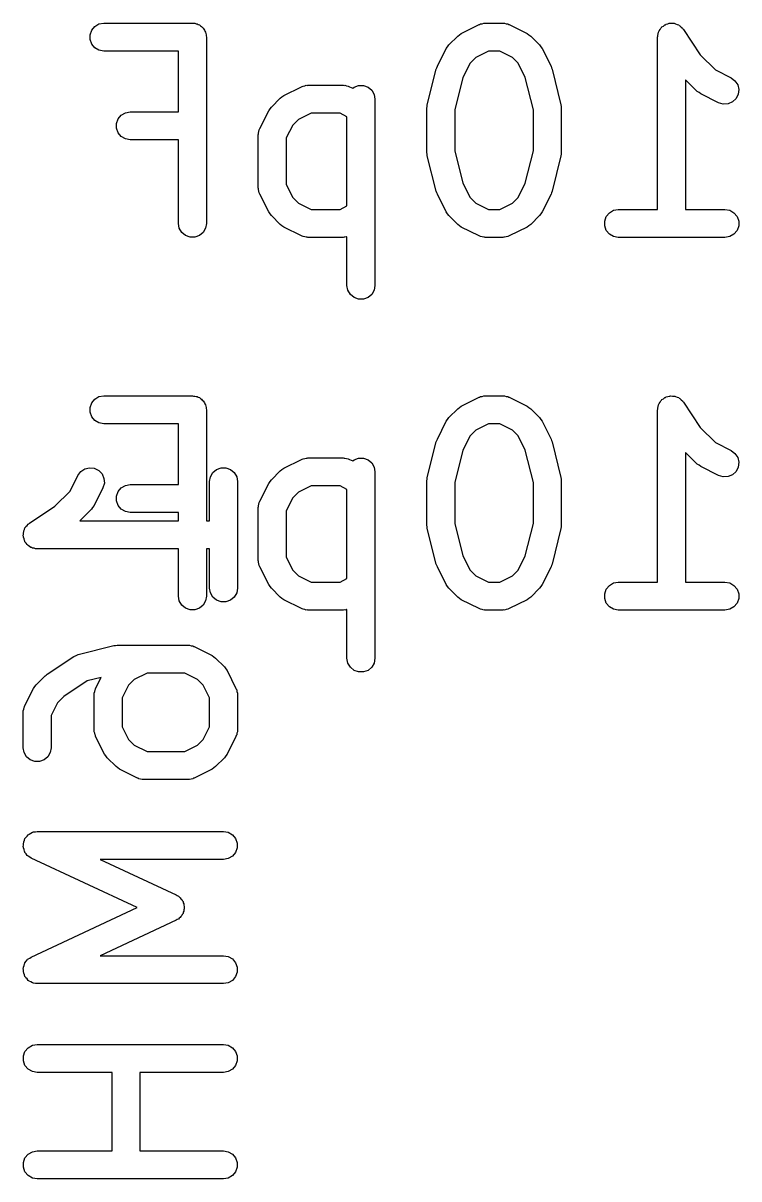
# Model space of a CAD drawing. Extents: x 26 to 276, y -105 to -8.
# Drawn here: x 116.88 to 120.72, y -53.98 to -47.78 of the extents above; entities that cross this region are included whole.
import ezdxf

# ---------------------------------------------------------------- set-up
doc = ezdxf.new("R2010")
doc.units = 0
doc.header["$MEASUREMENT"] = 0
doc.layers.add('BLACK', color=7, linetype='CONTINUOUS')

msp = doc.modelspace()

# ---------------------------------------------------------------- linework, layer by layer
at = {"layer": 'Black'}
for p, q in [((117.236, -47.8394), (117.245, -47.8149)), ((117.245, -47.8149), (117.261, -47.7949)), ((117.261, -47.7949), (117.284, -47.7819)), ((117.284, -47.7819), (117.31, -47.7774)), ((117.31, -47.7774), (117.786, -47.7774)), ((117.786, -47.7774), (117.792, -47.7785)), ((117.792, -47.7785), (117.799, -47.7785)), ((117.799, -47.7785), (117.805, -47.7808)), ((117.805, -47.7808), (117.811, -47.7819)), ((117.811, -47.7819), (117.817, -47.7852)), ((117.817, -47.7852), (117.823, -47.7874)), ((117.823, -47.7874), (117.828, -47.7916)), ((117.828, -47.7916), (117.834, -47.7949)), ((117.834, -47.7949), (117.838, -47.8)), ((117.838, -47.8), (117.843, -47.8042)), ((117.843, -47.8042), (117.846, -47.8099)), ((117.846, -47.8099), (117.851, -47.8149)), ((117.851, -47.8149), (117.853, -47.821)), ((119.228, -47.8329), (119.324, -47.7853)), ((119.324, -47.7853), (119.328, -47.7841)), ((119.328, -47.7841), (119.331, -47.7819)), ((119.331, -47.7819), (119.34, -47.7804)), ((119.34, -47.7804), (119.349, -47.7779)), ((119.349, -47.7779), (119.353, -47.7781)), ((119.353, -47.7781), (119.357, -47.7774)), ((119.357, -47.7774), (119.452, -47.7774)), ((119.452, -47.7774), (119.457, -47.7781)), ((119.457, -47.7781), (119.461, -47.7779)), ((119.461, -47.7779), (119.469, -47.7804)), ((119.469, -47.7804), (119.478, -47.7819)), ((119.478, -47.7819), (119.482, -47.7841)), ((119.482, -47.7841), (119.486, -47.7853)), ((119.486, -47.7853), (119.581, -47.8329)), ((120.289, -47.8231), (120.29, -47.8191)), ((120.29, -47.8191), (120.295, -47.8119)), ((120.295, -47.8119), (120.3, -47.8042)), ((120.3, -47.8042), (120.303, -47.8015)), ((120.303, -47.8015), (120.305, -47.7981)), ((120.305, -47.7981), (120.313, -47.7932)), ((120.313, -47.7932), (120.32, -47.7874)), ((120.32, -47.7874), (120.324, -47.786)), ((120.324, -47.786), (120.327, -47.7837)), ((120.327, -47.7837), (120.336, -47.7816)), ((120.336, -47.7816), (120.344, -47.7785)), ((120.344, -47.7785), (120.348, -47.7785)), ((120.348, -47.7785), (120.352, -47.7775)), ((120.352, -47.7775), (120.361, -47.7785)), ((120.361, -47.7785), (120.37, -47.7785)), ((120.37, -47.7785), (120.374, -47.7799)), ((120.374, -47.7799), (120.378, -47.7804)), ((120.378, -47.7804), (120.386, -47.7844)), ((120.386, -47.7844), (120.395, -47.7874)), ((120.395, -47.7874), (120.398, -47.7901)), ((120.398, -47.7901), (120.402, -47.7919)), ((120.402, -47.7919), (120.408, -47.7984)), ((120.408, -47.7984), (120.415, -47.8042)), ((120.415, -47.8042), (120.417, -47.8078)), ((120.417, -47.8078), (120.42, -47.8108)), ((120.42, -47.8108), (120.511, -47.9475)), ((117.236, -47.8654), (117.236, -47.8394)), ((117.245, -47.8899), (117.236, -47.8654)), ((117.853, -47.821), (117.856, -47.8267)), ((117.856, -47.8267), (117.857, -47.8332)), ((117.857, -47.8332), (117.86, -47.8394)), ((117.86, -47.8394), (117.86, -47.8459)), ((117.86, -47.8459), (117.861, -47.8524)), ((117.861, -47.8524), (117.861, -48.8524)), ((119.161, -47.8946), (119.209, -47.847)), ((119.209, -47.847), (119.219, -47.8401)), ((119.219, -47.8401), (119.228, -47.8329)), ((119.581, -47.8329), (119.591, -47.8401)), ((119.591, -47.8401), (119.601, -47.847)), ((119.601, -47.847), (119.648, -47.8946)), ((120.282, -47.8524), (120.283, -47.8483)), ((120.282, -48.7774), (120.282, -47.8524)), ((120.283, -47.8441), (120.285, -47.8355)), ((120.283, -47.8483), (120.283, -47.8441)), ((120.285, -47.8355), (120.287, -47.8267)), ((120.287, -47.8267), (120.289, -47.8231)), ((117.261, -47.9098), (117.245, -47.8899)), ((117.284, -47.9229), (117.261, -47.9098)), ((117.31, -47.9274), (117.284, -47.9229)), ((117.711, -47.9274), (117.31, -47.9274)), ((117.711, -48.2536), (117.711, -47.9274)), ((119.1, -48.0093), (119.147, -47.9141)), ((119.147, -47.9141), (119.154, -47.9044)), ((119.154, -47.9044), (119.161, -47.8946)), ((119.375, -47.9274), (119.306, -47.9616)), ((119.435, -47.9274), (119.375, -47.9274)), ((119.503, -47.9616), (119.435, -47.9274)), ((119.648, -47.8946), (119.655, -47.9044)), ((119.655, -47.9044), (119.662, -47.9141)), ((119.662, -47.9141), (119.71, -48.0093)), ((119.276, -47.992), (119.237, -48.069)), ((119.306, -47.9616), (119.276, -47.992)), ((119.534, -47.992), (119.503, -47.9616)), ((119.572, -48.069), (119.534, -47.992)), ((120.511, -47.9475), (120.592, -48.0288)), ((119.046, -48.2151), (119.094, -48.0247)), ((119.094, -48.0247), (119.097, -48.0172)), ((119.097, -48.0172), (119.1, -48.0093)), ((119.71, -48.0093), (119.712, -48.0172)), ((119.712, -48.0172), (119.716, -48.0247)), ((119.716, -48.0247), (119.763, -48.2151)), ((120.592, -48.0288), (120.676, -48.071)), ((118.276, -48.1663), (118.371, -48.1186)), ((118.371, -48.1186), (118.375, -48.1174)), ((118.375, -48.1174), (118.379, -48.1152)), ((118.379, -48.1152), (118.388, -48.1137)), ((118.388, -48.1137), (118.396, -48.1112)), ((118.396, -48.1112), (118.401, -48.1115)), ((118.401, -48.1115), (118.405, -48.1107)), ((118.405, -48.1107), (118.595, -48.1107)), ((118.595, -48.1107), (118.599, -48.1115)), ((118.599, -48.1115), (118.604, -48.1112)), ((118.604, -48.1112), (118.612, -48.1137)), ((118.612, -48.1137), (118.621, -48.1152)), ((118.621, -48.1152), (118.625, -48.1174)), ((118.625, -48.1174), (118.629, -48.1186)), ((118.629, -48.1186), (118.646, -48.127)), ((118.646, -48.127), (118.653, -48.1208)), ((118.653, -48.1208), (118.677, -48.1119)), ((118.677, -48.1119), (118.703, -48.1119)), ((118.703, -48.1119), (118.728, -48.1208)), ((118.728, -48.1208), (118.748, -48.1375)), ((119.237, -48.069), (119.194, -48.2426)), ((119.615, -48.2426), (119.572, -48.069)), ((120.495, -48.1435), (120.432, -48.0811)), ((120.432, -48.0811), (120.432, -48.7774)), ((120.676, -48.071), (120.697, -48.0865)), ((120.697, -48.0865), (120.712, -48.1083)), ((120.712, -48.1083), (120.718, -48.1336)), ((118.209, -48.2279), (118.256, -48.1803)), ((118.256, -48.1803), (118.266, -48.1734)), ((118.266, -48.1734), (118.276, -48.1663)), ((118.748, -48.1375), (118.761, -48.1601)), ((118.761, -48.1601), (118.765, -48.1857)), ((118.765, -48.1857), (118.765, -49.1857)), ((120.504, -48.1504), (120.495, -48.1435)), ((120.514, -48.1576), (120.504, -48.1504)), ((120.609, -48.2052), (120.514, -48.1576)), ((120.703, -48.1828), (120.684, -48.2007)), ((120.715, -48.1595), (120.703, -48.1828)), ((120.718, -48.1336), (120.715, -48.1595)), ((117.427, -48.2581), (117.452, -48.2536)), ((117.452, -48.2536), (117.711, -48.2536)), ((118.147, -48.3426), (118.195, -48.2474)), ((118.195, -48.2474), (118.202, -48.2378)), ((118.202, -48.2378), (118.209, -48.2279)), ((119.044, -48.2333), (119.046, -48.2243)), ((119.044, -48.4714), (119.044, -48.2333)), ((119.046, -48.2243), (119.046, -48.2151)), ((119.194, -48.2426), (119.194, -48.4622)), ((119.615, -48.4622), (119.615, -48.2426)), ((119.763, -48.2151), (119.764, -48.2243)), ((119.764, -48.2243), (119.765, -48.2333)), ((119.765, -48.2333), (119.765, -48.4714)), ((120.634, -48.2126), (120.609, -48.2052)), ((120.66, -48.211), (120.634, -48.2126)), ((120.684, -48.2007), (120.66, -48.211)), ((117.379, -48.3155), (117.387, -48.2911)), ((117.379, -48.3416), (117.379, -48.3155)), ((117.387, -48.2911), (117.404, -48.2711)), ((117.404, -48.2711), (117.427, -48.2581)), ((118.354, -48.295), (118.324, -48.3254)), ((118.422, -48.2607), (118.354, -48.295)), ((118.578, -48.2607), (118.422, -48.2607)), ((118.615, -48.2797), (118.578, -48.2607)), ((118.615, -48.7584), (118.615, -48.2797)), ((117.387, -48.3661), (117.379, -48.3416)), ((117.404, -48.386), (117.387, -48.3661)), ((118.139, -48.3762), (118.14, -48.3719)), ((118.139, -48.6619), (118.139, -48.3762)), ((118.14, -48.3676), (118.142, -48.3592)), ((118.14, -48.3719), (118.14, -48.3676)), ((118.142, -48.3592), (118.144, -48.3505)), ((118.144, -48.3505), (118.146, -48.3468)), ((118.146, -48.3468), (118.147, -48.3426)), ((118.324, -48.3254), (118.289, -48.3939)), ((117.427, -48.399), (117.404, -48.386)), ((117.452, -48.4036), (117.427, -48.399)), ((117.711, -48.4036), (117.452, -48.4036)), ((117.711, -48.8524), (117.711, -48.4036)), ((118.289, -48.3939), (118.289, -48.6442)), ((119.046, -48.4805), (119.044, -48.4714)), ((119.046, -48.4896), (119.046, -48.4805)), ((119.094, -48.6801), (119.046, -48.4896)), ((119.194, -48.4622), (119.237, -48.6357)), ((119.572, -48.6357), (119.615, -48.4622)), ((119.763, -48.4896), (119.716, -48.6801)), ((119.764, -48.4805), (119.763, -48.4896)), ((119.765, -48.4714), (119.764, -48.4805)), ((118.14, -48.6662), (118.139, -48.6619)), ((118.14, -48.6705), (118.14, -48.6662)), ((118.142, -48.6789), (118.14, -48.6705)), ((118.144, -48.6876), (118.142, -48.6789)), ((118.146, -48.6913), (118.144, -48.6876)), ((118.289, -48.6442), (118.324, -48.7127)), ((119.097, -48.6876), (119.094, -48.6801)), ((119.1, -48.6954), (119.097, -48.6876)), ((119.237, -48.6357), (119.276, -48.7127)), ((119.534, -48.7127), (119.572, -48.6357)), ((119.712, -48.6876), (119.71, -48.6954)), ((119.716, -48.6801), (119.712, -48.6876)), ((118.147, -48.6954), (118.146, -48.6913)), ((118.195, -48.7907), (118.147, -48.6954)), ((118.324, -48.7127), (118.354, -48.7431)), ((118.354, -48.7431), (118.422, -48.7774)), ((119.147, -48.7907), (119.1, -48.6954)), ((119.276, -48.7127), (119.306, -48.7431)), ((119.306, -48.7431), (119.375, -48.7774)), ((119.435, -48.7774), (119.503, -48.7431)), ((119.503, -48.7431), (119.534, -48.7127)), ((119.71, -48.6954), (119.662, -48.7907)), ((118.202, -48.8003), (118.195, -48.7907)), ((118.209, -48.8102), (118.202, -48.8003)), ((118.256, -48.8578), (118.209, -48.8102)), ((118.422, -48.7774), (118.578, -48.7774)), ((118.578, -48.7774), (118.615, -48.7584)), ((119.154, -48.8003), (119.147, -48.7907)), ((119.161, -48.8102), (119.154, -48.8003)), ((119.209, -48.8578), (119.161, -48.8102)), ((119.375, -48.7774), (119.435, -48.7774)), ((119.648, -48.8102), (119.601, -48.8578)), ((119.655, -48.8003), (119.648, -48.8102)), ((119.662, -48.7907), (119.655, -48.8003)), ((120.006, -48.8149), (120.023, -48.7949)), ((120.023, -48.7949), (120.046, -48.7819)), ((120.046, -48.7819), (120.071, -48.7774)), ((120.071, -48.7774), (120.282, -48.7774)), ((120.432, -48.7774), (120.643, -48.7774)), ((120.643, -48.7774), (120.669, -48.7819)), ((120.669, -48.7819), (120.691, -48.7949)), ((120.691, -48.7949), (120.708, -48.8149)), ((117.715, -48.878), (117.711, -48.8524)), ((117.861, -48.8524), (117.856, -48.878)), ((118.266, -48.8647), (118.256, -48.8578)), ((118.276, -48.8718), (118.266, -48.8647)), ((118.371, -48.9195), (118.276, -48.8718)), ((119.219, -48.8647), (119.209, -48.8578)), ((119.228, -48.8718), (119.219, -48.8647)), ((119.324, -48.9195), (119.228, -48.8718)), ((119.581, -48.8718), (119.486, -48.9195)), ((119.591, -48.8647), (119.581, -48.8718)), ((119.601, -48.8578), (119.591, -48.8647)), ((119.998, -48.8394), (120.006, -48.8149)), ((119.998, -48.8654), (119.998, -48.8394)), ((120.006, -48.8899), (119.998, -48.8654)), ((120.708, -48.8149), (120.717, -48.8394)), ((120.717, -48.8654), (120.708, -48.8899)), ((120.717, -48.8394), (120.717, -48.8654)), ((117.728, -48.9006), (117.715, -48.878)), ((117.748, -48.9173), (117.728, -48.9006)), ((117.773, -48.9262), (117.748, -48.9173)), ((117.799, -48.9262), (117.773, -48.9262)), ((117.823, -48.9173), (117.799, -48.9262)), ((117.843, -48.9006), (117.823, -48.9173)), ((117.856, -48.878), (117.843, -48.9006)), ((118.375, -48.9207), (118.371, -48.9195)), ((118.379, -48.9229), (118.375, -48.9207)), ((118.388, -48.9244), (118.379, -48.9229)), ((118.396, -48.9269), (118.388, -48.9244)), ((118.401, -48.9266), (118.396, -48.9269)), ((118.405, -48.9274), (118.401, -48.9266)), ((118.595, -48.9274), (118.405, -48.9274)), ((118.599, -48.9266), (118.595, -48.9274)), ((118.604, -48.9269), (118.599, -48.9266)), ((118.612, -48.9244), (118.604, -48.9269)), ((118.615, -48.9238), (118.612, -48.9244)), ((118.615, -49.1857), (118.615, -48.9238)), ((119.328, -48.9207), (119.324, -48.9195)), ((119.331, -48.9229), (119.328, -48.9207)), ((119.34, -48.9244), (119.331, -48.9229)), ((119.349, -48.9269), (119.34, -48.9244)), ((119.353, -48.9266), (119.349, -48.9269)), ((119.357, -48.9274), (119.353, -48.9266)), ((119.452, -48.9274), (119.357, -48.9274)), ((119.457, -48.9266), (119.452, -48.9274)), ((119.461, -48.9269), (119.457, -48.9266)), ((119.469, -48.9244), (119.461, -48.9269)), ((119.478, -48.9229), (119.469, -48.9244)), ((119.482, -48.9207), (119.478, -48.9229)), ((119.486, -48.9195), (119.482, -48.9207)), ((120.023, -48.9098), (120.006, -48.8899)), ((120.046, -48.9229), (120.023, -48.9098)), ((120.071, -48.9274), (120.046, -48.9229)), ((120.643, -48.9274), (120.071, -48.9274)), ((120.669, -48.9229), (120.643, -48.9274)), ((120.691, -48.9098), (120.669, -48.9229)), ((120.708, -48.8899), (120.691, -48.9098)), ((118.62, -49.2114), (118.615, -49.1857)), ((118.633, -49.2339), (118.62, -49.2114)), ((118.653, -49.2507), (118.633, -49.2339)), ((118.748, -49.2339), (118.728, -49.2507)), ((118.761, -49.2114), (118.748, -49.2339)), ((118.765, -49.1857), (118.761, -49.2114)), ((118.677, -49.2596), (118.653, -49.2507)), ((118.703, -49.2596), (118.677, -49.2596)), ((118.728, -49.2507), (118.703, -49.2596)), ((117.245, -49.8149), (117.261, -49.7949)), ((117.261, -49.7949), (117.284, -49.7819)), ((117.284, -49.7819), (117.31, -49.7774)), ((117.31, -49.7774), (117.786, -49.7774)), ((117.786, -49.7774), (117.792, -49.7785)), ((117.792, -49.7785), (117.799, -49.7785)), ((117.799, -49.7785), (117.805, -49.7808)), ((117.805, -49.7808), (117.811, -49.7819)), ((117.811, -49.7819), (117.817, -49.7852)), ((117.817, -49.7852), (117.823, -49.7874)), ((117.823, -49.7874), (117.828, -49.7916)), ((117.828, -49.7916), (117.834, -49.7949)), ((117.834, -49.7949), (117.838, -49.8)), ((117.838, -49.8), (117.843, -49.8042)), ((117.843, -49.8042), (117.846, -49.8099)), ((119.228, -49.8329), (119.324, -49.7853)), ((119.324, -49.7853), (119.328, -49.7841)), ((119.328, -49.7841), (119.331, -49.7819)), ((119.331, -49.7819), (119.34, -49.7804)), ((119.34, -49.7804), (119.349, -49.7779)), ((119.349, -49.7779), (119.353, -49.7781)), ((119.353, -49.7781), (119.357, -49.7774)), ((119.357, -49.7774), (119.452, -49.7774)), ((119.452, -49.7774), (119.457, -49.7781)), ((119.457, -49.7781), (119.461, -49.7779)), ((119.461, -49.7779), (119.469, -49.7804)), ((119.469, -49.7804), (119.478, -49.7819)), ((119.478, -49.7819), (119.482, -49.7841)), ((119.482, -49.7841), (119.486, -49.7853)), ((119.486, -49.7853), (119.581, -49.8329)), ((120.295, -49.8119), (120.3, -49.8042)), ((120.3, -49.8042), (120.303, -49.8015)), ((120.303, -49.8015), (120.305, -49.7981)), ((120.305, -49.7981), (120.313, -49.7932)), ((120.313, -49.7932), (120.32, -49.7874)), ((120.32, -49.7874), (120.324, -49.786)), ((120.324, -49.786), (120.327, -49.7837)), ((120.327, -49.7837), (120.336, -49.7816)), ((120.336, -49.7816), (120.344, -49.7785)), ((120.344, -49.7785), (120.348, -49.7785)), ((120.348, -49.7785), (120.352, -49.7775)), ((120.352, -49.7775), (120.361, -49.7785)), ((120.361, -49.7785), (120.37, -49.7785)), ((120.37, -49.7785), (120.374, -49.7799)), ((120.374, -49.7799), (120.378, -49.7804)), ((120.378, -49.7804), (120.386, -49.7844)), ((120.386, -49.7844), (120.395, -49.7874)), ((120.395, -49.7874), (120.398, -49.7901)), ((120.398, -49.7901), (120.402, -49.7919)), ((120.402, -49.7919), (120.408, -49.7984)), ((120.408, -49.7984), (120.415, -49.8042)), ((120.415, -49.8042), (120.417, -49.8078)), ((117.236, -49.8394), (117.245, -49.8149)), ((117.236, -49.8654), (117.236, -49.8394)), ((117.245, -49.8899), (117.236, -49.8654)), ((117.846, -49.8099), (117.851, -49.8149)), ((117.851, -49.8149), (117.853, -49.821)), ((117.853, -49.821), (117.856, -49.8267)), ((117.856, -49.8267), (117.857, -49.8332)), ((117.857, -49.8332), (117.86, -49.8394)), ((117.86, -49.8394), (117.86, -49.8459)), ((117.86, -49.8459), (117.861, -49.8524)), ((117.861, -49.8524), (117.861, -50.4488)), ((119.161, -49.8946), (119.209, -49.847)), ((119.209, -49.847), (119.219, -49.8401)), ((119.219, -49.8401), (119.228, -49.8329)), ((119.581, -49.8329), (119.591, -49.8401)), ((119.591, -49.8401), (119.601, -49.847)), ((119.601, -49.847), (119.648, -49.8946)), ((120.282, -49.8524), (120.283, -49.8483)), ((120.282, -50.7774), (120.282, -49.8524)), ((120.283, -49.8441), (120.285, -49.8355)), ((120.283, -49.8483), (120.283, -49.8441)), ((120.285, -49.8355), (120.287, -49.8267)), ((120.287, -49.8267), (120.289, -49.8231)), ((120.289, -49.8231), (120.29, -49.8191)), ((120.29, -49.8191), (120.295, -49.8119)), ((120.417, -49.8078), (120.42, -49.8108)), ((120.42, -49.8108), (120.511, -49.9475)), ((117.261, -49.9098), (117.245, -49.8899)), ((117.284, -49.9229), (117.261, -49.9098)), ((117.31, -49.9274), (117.284, -49.9229)), ((117.711, -49.9274), (117.31, -49.9274)), ((117.711, -50.2536), (117.711, -49.9274)), ((119.1, -50.0093), (119.147, -49.9141)), ((119.147, -49.9141), (119.154, -49.9044)), ((119.154, -49.9044), (119.161, -49.8946)), ((119.375, -49.9274), (119.306, -49.9616)), ((119.435, -49.9274), (119.375, -49.9274)), ((119.503, -49.9616), (119.435, -49.9274)), ((119.648, -49.8946), (119.655, -49.9044)), ((119.655, -49.9044), (119.662, -49.9141)), ((119.662, -49.9141), (119.71, -50.0093)), ((119.306, -49.9616), (119.276, -49.992)), ((119.534, -49.992), (119.503, -49.9616)), ((120.511, -49.9475), (120.592, -50.0288)), ((119.046, -50.2151), (119.094, -50.0247)), ((119.094, -50.0247), (119.097, -50.0172)), ((119.097, -50.0172), (119.1, -50.0093)), ((119.276, -49.992), (119.237, -50.069)), ((119.572, -50.069), (119.534, -49.992)), ((119.71, -50.0093), (119.712, -50.0172)), ((119.712, -50.0172), (119.716, -50.0247)), ((119.716, -50.0247), (119.763, -50.2151)), ((120.592, -50.0288), (120.676, -50.071)), ((118.375, -50.1174), (118.379, -50.1152)), ((118.379, -50.1152), (118.388, -50.1137)), ((118.388, -50.1137), (118.396, -50.1112)), ((118.396, -50.1112), (118.401, -50.1115)), ((118.401, -50.1115), (118.405, -50.1107)), ((118.405, -50.1107), (118.595, -50.1107)), ((118.595, -50.1107), (118.599, -50.1115)), ((118.599, -50.1115), (118.604, -50.1112)), ((118.604, -50.1112), (118.612, -50.1137)), ((118.612, -50.1137), (118.621, -50.1152)), ((118.621, -50.1152), (118.625, -50.1174)), ((118.653, -50.1208), (118.677, -50.1119)), ((118.677, -50.1119), (118.703, -50.1119)), ((118.703, -50.1119), (118.728, -50.1208)), ((119.237, -50.069), (119.194, -50.2426)), ((119.615, -50.2426), (119.572, -50.069)), ((120.495, -50.1435), (120.432, -50.0811)), ((120.432, -50.0811), (120.432, -50.7774)), ((120.676, -50.071), (120.697, -50.0865)), ((120.697, -50.0865), (120.712, -50.1083)), ((120.712, -50.1083), (120.718, -50.1336)), ((117.187, -50.1836), (117.208, -50.1693)), ((117.208, -50.1693), (117.234, -50.1632)), ((117.234, -50.1632), (117.259, -50.1662)), ((117.259, -50.1662), (117.283, -50.1779)), ((117.895, -50.1899), (117.915, -50.1731)), ((117.915, -50.1731), (117.939, -50.1642)), ((117.939, -50.1642), (117.965, -50.1642)), ((117.965, -50.1642), (117.99, -50.1731)), ((117.99, -50.1731), (118.01, -50.1899)), ((118.256, -50.1803), (118.266, -50.1734)), ((118.266, -50.1734), (118.276, -50.1663)), ((118.276, -50.1663), (118.371, -50.1186)), ((118.371, -50.1186), (118.375, -50.1174)), ((118.625, -50.1174), (118.629, -50.1186)), ((118.629, -50.1186), (118.646, -50.127)), ((118.646, -50.127), (118.653, -50.1208)), ((118.728, -50.1208), (118.748, -50.1375)), ((118.748, -50.1375), (118.761, -50.1601)), ((118.761, -50.1601), (118.765, -50.1857)), ((120.504, -50.1504), (120.495, -50.1435)), ((120.514, -50.1576), (120.504, -50.1504)), ((120.609, -50.2052), (120.514, -50.1576)), ((120.715, -50.1595), (120.703, -50.1828)), ((120.718, -50.1336), (120.715, -50.1595)), ((117.129, -50.2889), (117.171, -50.2046)), ((117.171, -50.2046), (117.187, -50.1836)), ((117.283, -50.1779), (117.301, -50.1968)), ((117.301, -50.1968), (117.311, -50.2207)), ((117.311, -50.2207), (117.313, -50.2467)), ((117.877, -50.2381), (117.882, -50.2124)), ((117.877, -50.4488), (117.877, -50.2381)), ((117.882, -50.2124), (117.895, -50.1899)), ((118.01, -50.1899), (118.023, -50.2124)), ((118.023, -50.2124), (118.027, -50.2381)), ((118.027, -50.2381), (118.027, -50.8095)), ((118.195, -50.2474), (118.202, -50.2378)), ((118.202, -50.2378), (118.209, -50.2279)), ((118.209, -50.2279), (118.256, -50.1803)), ((118.765, -50.1857), (118.765, -51.1857)), ((119.044, -50.2333), (119.046, -50.2243)), ((119.044, -50.4714), (119.044, -50.2333)), ((119.046, -50.2243), (119.046, -50.2151)), ((119.763, -50.2151), (119.764, -50.2243)), ((119.764, -50.2243), (119.765, -50.2333)), ((119.765, -50.2333), (119.765, -50.4714)), ((120.634, -50.2126), (120.609, -50.2052)), ((120.66, -50.211), (120.634, -50.2126)), ((120.684, -50.2007), (120.66, -50.211)), ((120.703, -50.1828), (120.684, -50.2007)), ((117.047, -50.3703), (117.129, -50.2889)), ((117.305, -50.2716), (117.258, -50.3669)), ((117.313, -50.2467), (117.305, -50.2716)), ((117.379, -50.3155), (117.387, -50.2911)), ((117.387, -50.2911), (117.404, -50.2711)), ((117.404, -50.2711), (117.427, -50.2581)), ((117.427, -50.2581), (117.452, -50.2536)), ((117.452, -50.2536), (117.711, -50.2536)), ((118.147, -50.3426), (118.195, -50.2474)), ((118.354, -50.295), (118.324, -50.3254)), ((118.422, -50.2607), (118.354, -50.295)), ((118.578, -50.2607), (118.422, -50.2607)), ((118.615, -50.2797), (118.578, -50.2607)), ((118.615, -50.7584), (118.615, -50.2797)), ((119.194, -50.2426), (119.194, -50.4622)), ((119.615, -50.4622), (119.615, -50.2426)), ((117.379, -50.3416), (117.379, -50.3155)), ((117.387, -50.3661), (117.379, -50.3416)), ((118.14, -50.3676), (118.142, -50.3592)), ((118.142, -50.3592), (118.144, -50.3505)), ((118.144, -50.3505), (118.146, -50.3468)), ((118.146, -50.3468), (118.147, -50.3426)), ((118.324, -50.3254), (118.289, -50.3939)), ((116.911, -50.4614), (117.047, -50.3703)), ((117.244, -50.3864), (117.181, -50.4488)), ((117.25, -50.3765), (117.244, -50.3864)), ((117.258, -50.3669), (117.25, -50.3765)), ((117.404, -50.386), (117.387, -50.3661)), ((117.427, -50.399), (117.404, -50.386)), ((117.452, -50.4036), (117.427, -50.399)), ((117.711, -50.4036), (117.452, -50.4036)), ((117.711, -50.4488), (117.711, -50.4036)), ((118.139, -50.3762), (118.14, -50.3719)), ((118.139, -50.6619), (118.139, -50.3762)), ((118.14, -50.3719), (118.14, -50.3676)), ((118.289, -50.3939), (118.289, -50.6442)), ((116.884, -50.4947), (116.887, -50.4863)), ((116.887, -50.4863), (116.89, -50.4831)), ((116.89, -50.4831), (116.892, -50.4794)), ((116.892, -50.4794), (116.898, -50.4732)), ((116.898, -50.4732), (116.904, -50.4664)), ((116.904, -50.4664), (116.908, -50.4643)), ((116.908, -50.4643), (116.911, -50.4614)), ((117.181, -50.4488), (117.711, -50.4488)), ((117.861, -50.4488), (117.877, -50.4488)), ((119.046, -50.4805), (119.044, -50.4714)), ((119.046, -50.4896), (119.046, -50.4805)), ((119.194, -50.4622), (119.237, -50.6357)), ((119.572, -50.6357), (119.615, -50.4622)), ((119.764, -50.4805), (119.763, -50.4896)), ((119.765, -50.4714), (119.764, -50.4805)), ((116.878, -50.5286), (116.879, -50.5197)), ((116.879, -50.5327), (116.878, -50.5286)), ((116.879, -50.5108), (116.88, -50.5069)), ((116.879, -50.5197), (116.879, -50.5108)), ((116.879, -50.5368), (116.879, -50.5327)), ((116.882, -50.5452), (116.879, -50.5368)), ((116.88, -50.5027), (116.884, -50.4947)), ((116.88, -50.5069), (116.88, -50.5027)), ((116.884, -50.5539), (116.882, -50.5452)), ((119.094, -50.6801), (119.046, -50.4896)), ((119.763, -50.4896), (119.716, -50.6801)), ((116.886, -50.5574), (116.884, -50.5539)), ((116.887, -50.5613), (116.886, -50.5574)), ((116.893, -50.5682), (116.887, -50.5613)), ((116.898, -50.5756), (116.893, -50.5682)), ((116.902, -50.5781), (116.898, -50.5756)), ((116.904, -50.5813), (116.902, -50.5781)), ((116.912, -50.5857), (116.904, -50.5813)), ((116.919, -50.591), (116.912, -50.5857)), ((116.923, -50.5922), (116.919, -50.591)), ((116.927, -50.5943), (116.923, -50.5922)), ((116.936, -50.5958), (116.927, -50.5943)), ((116.944, -50.5984), (116.936, -50.5958)), ((116.948, -50.5981), (116.944, -50.5984)), ((116.952, -50.5988), (116.948, -50.5981)), ((117.711, -50.5988), (116.952, -50.5988)), ((117.711, -50.8524), (117.711, -50.5988)), ((117.877, -50.5988), (117.861, -50.5988)), ((117.861, -50.5988), (117.861, -50.8524)), ((117.877, -50.8095), (117.877, -50.5988)), ((118.14, -50.6662), (118.139, -50.6619)), ((118.14, -50.6705), (118.14, -50.6662)), ((118.142, -50.6789), (118.14, -50.6705)), ((118.289, -50.6442), (118.324, -50.7127)), ((119.237, -50.6357), (119.276, -50.7127)), ((119.534, -50.7127), (119.572, -50.6357)), ((118.144, -50.6876), (118.142, -50.6789)), ((118.146, -50.6913), (118.144, -50.6876)), ((118.147, -50.6954), (118.146, -50.6913)), ((118.195, -50.7907), (118.147, -50.6954)), ((118.324, -50.7127), (118.354, -50.7431)), ((119.097, -50.6876), (119.094, -50.6801)), ((119.1, -50.6954), (119.097, -50.6876)), ((119.147, -50.7907), (119.1, -50.6954)), ((119.276, -50.7127), (119.306, -50.7431)), ((119.503, -50.7431), (119.534, -50.7127)), ((119.71, -50.6954), (119.662, -50.7907)), ((119.712, -50.6876), (119.71, -50.6954)), ((119.716, -50.6801), (119.712, -50.6876)), ((118.202, -50.8003), (118.195, -50.7907)), ((118.354, -50.7431), (118.422, -50.7774)), ((118.422, -50.7774), (118.578, -50.7774)), ((118.578, -50.7774), (118.615, -50.7584)), ((119.154, -50.8003), (119.147, -50.7907)), ((119.306, -50.7431), (119.375, -50.7774)), ((119.375, -50.7774), (119.435, -50.7774)), ((119.435, -50.7774), (119.503, -50.7431)), ((119.662, -50.7907), (119.655, -50.8003)), ((120.006, -50.8149), (120.023, -50.7949)), ((120.023, -50.7949), (120.046, -50.7819)), ((120.046, -50.7819), (120.071, -50.7774)), ((120.071, -50.7774), (120.282, -50.7774)), ((120.432, -50.7774), (120.643, -50.7774)), ((120.643, -50.7774), (120.669, -50.7819)), ((120.669, -50.7819), (120.691, -50.7949)), ((120.691, -50.7949), (120.708, -50.8149)), ((117.715, -50.878), (117.711, -50.8524)), ((117.861, -50.8524), (117.856, -50.878)), ((117.882, -50.8352), (117.877, -50.8095)), ((117.895, -50.8577), (117.882, -50.8352)), ((117.915, -50.8745), (117.895, -50.8577)), ((118.01, -50.8577), (117.99, -50.8745)), ((118.023, -50.8352), (118.01, -50.8577)), ((118.027, -50.8095), (118.023, -50.8352)), ((118.209, -50.8102), (118.202, -50.8003)), ((118.256, -50.8578), (118.209, -50.8102)), ((118.266, -50.8647), (118.256, -50.8578)), ((119.161, -50.8102), (119.154, -50.8003)), ((119.209, -50.8578), (119.161, -50.8102)), ((119.219, -50.8647), (119.209, -50.8578)), ((119.601, -50.8578), (119.591, -50.8647)), ((119.648, -50.8102), (119.601, -50.8578)), ((119.655, -50.8003), (119.648, -50.8102)), ((119.998, -50.8394), (120.006, -50.8149)), ((119.998, -50.8654), (119.998, -50.8394)), ((120.708, -50.8149), (120.717, -50.8394)), ((120.717, -50.8394), (120.717, -50.8654)), ((117.728, -50.9006), (117.715, -50.878)), ((117.748, -50.9173), (117.728, -50.9006)), ((117.773, -50.9262), (117.748, -50.9173)), ((117.823, -50.9173), (117.799, -50.9262)), ((117.843, -50.9006), (117.823, -50.9173)), ((117.856, -50.878), (117.843, -50.9006)), ((117.939, -50.8834), (117.915, -50.8745)), ((117.965, -50.8834), (117.939, -50.8834)), ((117.99, -50.8745), (117.965, -50.8834)), ((118.276, -50.8718), (118.266, -50.8647)), ((118.371, -50.9195), (118.276, -50.8718)), ((118.375, -50.9207), (118.371, -50.9195)), ((118.379, -50.9229), (118.375, -50.9207)), ((119.228, -50.8718), (119.219, -50.8647)), ((119.324, -50.9195), (119.228, -50.8718)), ((119.328, -50.9207), (119.324, -50.9195)), ((119.331, -50.9229), (119.328, -50.9207)), ((119.482, -50.9207), (119.478, -50.9229)), ((119.486, -50.9195), (119.482, -50.9207)), ((119.581, -50.8718), (119.486, -50.9195)), ((119.591, -50.8647), (119.581, -50.8718)), ((120.006, -50.8899), (119.998, -50.8654)), ((120.023, -50.9098), (120.006, -50.8899)), ((120.046, -50.9229), (120.023, -50.9098)), ((120.691, -50.9098), (120.669, -50.9229)), ((120.708, -50.8899), (120.691, -50.9098)), ((120.717, -50.8654), (120.708, -50.8899)), ((117.799, -50.9262), (117.773, -50.9262)), ((118.388, -50.9244), (118.379, -50.9229)), ((118.396, -50.9269), (118.388, -50.9244)), ((118.401, -50.9266), (118.396, -50.9269)), ((118.405, -50.9274), (118.401, -50.9266)), ((118.595, -50.9274), (118.405, -50.9274)), ((118.599, -50.9266), (118.595, -50.9274)), ((118.604, -50.9269), (118.599, -50.9266)), ((118.612, -50.9244), (118.604, -50.9269)), ((118.615, -50.9238), (118.612, -50.9244)), ((118.615, -51.1857), (118.615, -50.9238)), ((119.34, -50.9244), (119.331, -50.9229)), ((119.349, -50.9269), (119.34, -50.9244)), ((119.353, -50.9266), (119.349, -50.9269)), ((119.357, -50.9274), (119.353, -50.9266)), ((119.452, -50.9274), (119.357, -50.9274)), ((119.457, -50.9266), (119.452, -50.9274)), ((119.461, -50.9269), (119.457, -50.9266)), ((119.469, -50.9244), (119.461, -50.9269)), ((119.478, -50.9229), (119.469, -50.9244)), ((120.071, -50.9274), (120.046, -50.9229)), ((120.643, -50.9274), (120.071, -50.9274)), ((120.669, -50.9229), (120.643, -50.9274)), ((117.161, -51.1705), (117.172, -51.1653)), ((117.172, -51.1653), (117.363, -51.1177)), ((117.363, -51.1177), (117.372, -51.1171)), ((117.372, -51.1171), (117.381, -51.1155)), ((117.381, -51.1155), (117.762, -51.1155)), ((117.762, -51.1155), (117.766, -51.1162)), ((117.766, -51.1162), (117.77, -51.116)), ((117.77, -51.116), (117.779, -51.1185)), ((117.779, -51.1185), (117.788, -51.12)), ((117.788, -51.12), (117.791, -51.1222)), ((117.791, -51.1222), (117.795, -51.1234)), ((117.795, -51.1234), (117.891, -51.171)), ((117.006, -51.2709), (117.149, -51.1757)), ((117.149, -51.1757), (117.161, -51.1705)), ((117.891, -51.171), (117.9, -51.1782)), ((117.9, -51.1782), (117.91, -51.1851)), ((117.91, -51.1851), (117.958, -51.2327)), ((118.62, -51.2114), (118.615, -51.1857)), ((118.633, -51.2339), (118.62, -51.2114)), ((118.761, -51.2114), (118.748, -51.2339)), ((118.765, -51.1857), (118.761, -51.2114)), ((116.947, -51.3279), (116.995, -51.2803)), ((116.995, -51.2803), (117.001, -51.276)), ((117.001, -51.276), (117.006, -51.2709)), ((117.295, -51.2892), (117.221, -51.3077)), ((117.266, -51.3474), (117.295, -51.2892)), ((117.542, -51.2655), (117.473, -51.2997)), ((117.744, -51.2655), (117.542, -51.2655)), ((117.813, -51.2997), (117.744, -51.2655)), ((117.958, -51.2327), (117.965, -51.2425)), ((117.965, -51.2425), (117.972, -51.2522)), ((117.972, -51.2522), (118.019, -51.3474)), ((118.653, -51.2507), (118.633, -51.2339)), ((118.677, -51.2596), (118.653, -51.2507)), ((118.703, -51.2596), (118.677, -51.2596)), ((118.728, -51.2507), (118.703, -51.2596)), ((118.748, -51.2339), (118.728, -51.2507)), ((116.885, -51.4426), (116.933, -51.3474)), ((116.933, -51.3474), (116.94, -51.3378)), ((116.94, -51.3378), (116.947, -51.3279)), ((117.221, -51.3077), (117.095, -51.3916)), ((117.261, -51.364), (117.263, -51.3553)), ((117.263, -51.3553), (117.265, -51.3516)), ((117.265, -51.3516), (117.266, -51.3474)), ((117.443, -51.3301), (117.408, -51.3987)), ((117.473, -51.2997), (117.443, -51.3301)), ((117.843, -51.3301), (117.813, -51.2997)), ((117.877, -51.3987), (117.843, -51.3301)), ((118.019, -51.3474), (118.021, -51.3516)), ((118.021, -51.3516), (118.023, -51.3553)), ((118.023, -51.3553), (118.024, -51.364)), ((117.095, -51.3916), (117.062, -51.4254)), ((117.258, -51.381), (117.259, -51.3767)), ((117.258, -51.5714), (117.258, -51.381)), ((117.259, -51.3724), (117.261, -51.364)), ((117.259, -51.3767), (117.259, -51.3724)), ((117.408, -51.3987), (117.408, -51.5537)), ((117.877, -51.5537), (117.877, -51.3987)), ((118.024, -51.364), (118.027, -51.3724)), ((118.027, -51.3724), (118.027, -51.3767)), ((118.027, -51.3767), (118.027, -51.381)), ((118.027, -51.381), (118.027, -51.5714)), ((116.877, -51.4762), (116.878, -51.4719)), ((116.877, -51.6667), (116.877, -51.4762)), ((116.878, -51.4676), (116.88, -51.4592)), ((116.878, -51.4719), (116.878, -51.4676)), ((116.88, -51.4592), (116.882, -51.4505)), ((116.882, -51.4505), (116.884, -51.4468)), ((116.884, -51.4468), (116.885, -51.4426)), ((117.062, -51.4254), (117.027, -51.4939)), ((117.027, -51.4939), (117.027, -51.6667)), ((117.259, -51.5757), (117.258, -51.5714)), ((117.259, -51.58), (117.259, -51.5757)), ((117.261, -51.5884), (117.259, -51.58)), ((117.263, -51.5971), (117.261, -51.5884)), ((117.265, -51.6008), (117.263, -51.5971)), ((117.266, -51.605), (117.265, -51.6008)), ((117.408, -51.5537), (117.443, -51.6222)), ((117.843, -51.6222), (117.877, -51.5537)), ((118.021, -51.6008), (118.019, -51.605)), ((118.023, -51.5971), (118.021, -51.6008)), ((118.024, -51.5884), (118.023, -51.5971)), ((118.027, -51.58), (118.024, -51.5884)), ((118.027, -51.5714), (118.027, -51.5757)), ((118.027, -51.5757), (118.027, -51.58)), ((117.314, -51.7002), (117.266, -51.605)), ((117.443, -51.6222), (117.473, -51.6526)), ((117.473, -51.6526), (117.542, -51.6869)), ((117.744, -51.6869), (117.813, -51.6526)), ((117.813, -51.6526), (117.843, -51.6222)), ((118.019, -51.605), (117.972, -51.7002)), ((116.882, -51.6923), (116.877, -51.6667)), ((116.895, -51.7149), (116.882, -51.6923)), ((116.915, -51.7316), (116.895, -51.7149)), ((117.01, -51.7149), (116.99, -51.7316)), ((117.023, -51.6923), (117.01, -51.7149)), ((117.027, -51.6667), (117.023, -51.6923)), ((117.321, -51.7099), (117.314, -51.7002)), ((117.328, -51.7197), (117.321, -51.7099)), ((117.376, -51.7673), (117.328, -51.7197)), ((117.542, -51.6869), (117.744, -51.6869)), ((117.958, -51.7197), (117.91, -51.7673)), ((117.965, -51.7099), (117.958, -51.7197)), ((117.972, -51.7002), (117.965, -51.7099)), ((116.939, -51.7405), (116.915, -51.7316)), ((116.965, -51.7405), (116.939, -51.7405)), ((116.99, -51.7316), (116.965, -51.7405)), ((117.385, -51.7742), (117.376, -51.7673)), ((117.395, -51.7814), (117.385, -51.7742)), ((117.49, -51.829), (117.395, -51.7814)), ((117.891, -51.7814), (117.795, -51.829)), ((117.9, -51.7742), (117.891, -51.7814)), ((117.91, -51.7673), (117.9, -51.7742)), ((117.494, -51.8302), (117.49, -51.829)), ((117.498, -51.8324), (117.494, -51.8302)), ((117.507, -51.8339), (117.498, -51.8324)), ((117.515, -51.8364), (117.507, -51.8339)), ((117.52, -51.8362), (117.515, -51.8364)), ((117.524, -51.8369), (117.52, -51.8362)), ((117.762, -51.8369), (117.524, -51.8369)), ((117.766, -51.8362), (117.762, -51.8369)), ((117.77, -51.8364), (117.766, -51.8362)), ((117.779, -51.8339), (117.77, -51.8364)), ((117.788, -51.8324), (117.779, -51.8339)), ((117.791, -51.8302), (117.788, -51.8324)), ((117.795, -51.829), (117.791, -51.8302)), ((116.884, -52.1622), (116.887, -52.153)), ((116.887, -52.153), (116.89, -52.1504)), ((116.89, -52.1504), (116.891, -52.1474)), ((116.891, -52.1474), (116.898, -52.1405)), ((116.898, -52.1405), (116.904, -52.133)), ((116.904, -52.133), (116.907, -52.1314)), ((116.907, -52.1314), (116.909, -52.129)), ((116.909, -52.129), (116.918, -52.1249)), ((116.918, -52.1249), (116.927, -52.12)), ((116.927, -52.12), (116.93, -52.1194)), ((116.93, -52.1194), (116.933, -52.118)), ((116.933, -52.118), (116.943, -52.1172)), ((116.943, -52.1172), (116.952, -52.1155)), ((116.952, -52.1155), (117.952, -52.1155)), ((117.952, -52.1155), (117.978, -52.12)), ((117.978, -52.12), (118.001, -52.133)), ((118.001, -52.133), (118.017, -52.153)), ((118.017, -52.153), (118.026, -52.1775)), ((116.878, -52.197), (116.879, -52.1872)), ((116.879, -52.2002), (116.878, -52.197)), ((116.879, -52.1775), (116.88, -52.1743)), ((116.879, -52.1872), (116.879, -52.1775)), ((116.879, -52.2035), (116.879, -52.2002)), ((116.882, -52.2127), (116.879, -52.2035)), ((116.88, -52.171), (116.884, -52.1622)), ((116.88, -52.1743), (116.88, -52.171)), ((116.884, -52.2222), (116.882, -52.2127)), ((116.886, -52.2249), (116.884, -52.2222)), ((118.026, -52.2035), (118.017, -52.228)), ((118.026, -52.1775), (118.026, -52.2035)), ((116.887, -52.228), (116.886, -52.2249)), ((116.894, -52.2355), (116.887, -52.228)), ((116.899, -52.2435), (116.894, -52.2355)), ((116.902, -52.2454), (116.899, -52.2435)), ((116.904, -52.2479), (116.902, -52.2454)), ((116.913, -52.2528), (116.904, -52.2479)), ((116.921, -52.2584), (116.913, -52.2528)), ((117.489, -52.5238), (116.921, -52.2584)), ((117.952, -52.2655), (117.29, -52.2655)), ((117.29, -52.2655), (117.698, -52.4558)), ((117.978, -52.261), (117.952, -52.2655)), ((118.001, -52.2479), (117.978, -52.261)), ((118.017, -52.228), (118.001, -52.2479)), ((117.698, -52.4558), (117.704, -52.4596)), ((117.704, -52.4596), (117.71, -52.4624)), ((117.71, -52.4624), (117.714, -52.467)), ((117.714, -52.467), (117.72, -52.4708)), ((117.72, -52.4708), (117.723, -52.4761)), ((116.921, -52.7892), (117.489, -52.5238)), ((117.723, -52.4761), (117.728, -52.4808)), ((117.728, -52.4808), (117.731, -52.4867)), ((117.731, -52.4867), (117.735, -52.4921)), ((117.735, -52.4921), (117.736, -52.4984)), ((117.736, -52.4984), (117.739, -52.5044)), ((117.739, -52.5044), (117.74, -52.5109)), ((117.74, -52.5109), (117.741, -52.5173)), ((117.741, -52.5303), (117.74, -52.5367)), ((117.741, -52.5173), (117.741, -52.5238)), ((117.741, -52.5238), (117.741, -52.5303)), ((117.698, -52.5918), (117.29, -52.7821)), ((117.704, -52.588), (117.698, -52.5918)), ((117.71, -52.5853), (117.704, -52.588)), ((117.714, -52.5806), (117.71, -52.5853)), ((117.72, -52.5768), (117.714, -52.5806)), ((117.723, -52.5715), (117.72, -52.5768)), ((117.728, -52.5668), (117.723, -52.5715)), ((117.731, -52.5609), (117.728, -52.5668)), ((117.735, -52.5555), (117.731, -52.5609)), ((117.736, -52.5492), (117.735, -52.5555)), ((117.739, -52.5432), (117.736, -52.5492)), ((117.74, -52.5367), (117.739, -52.5432)), ((117.29, -52.7821), (117.952, -52.7821)), ((117.952, -52.7821), (117.978, -52.7867)), ((116.879, -52.8441), (116.882, -52.8349)), ((116.879, -52.8474), (116.879, -52.8441)), ((116.882, -52.8349), (116.884, -52.8255)), ((116.884, -52.8255), (116.886, -52.8228)), ((116.886, -52.8228), (116.887, -52.8196)), ((116.887, -52.8196), (116.894, -52.8121)), ((116.894, -52.8121), (116.899, -52.8041)), ((116.899, -52.8041), (116.902, -52.8022)), ((116.902, -52.8022), (116.904, -52.7997)), ((116.904, -52.7997), (116.913, -52.7948)), ((116.913, -52.7948), (116.921, -52.7892)), ((117.978, -52.7867), (118.001, -52.7997)), ((118.001, -52.7997), (118.017, -52.8196)), ((118.017, -52.8196), (118.026, -52.8441)), ((118.026, -52.8441), (118.026, -52.8702)), ((116.878, -52.8506), (116.879, -52.8474)), ((116.879, -52.8604), (116.878, -52.8506)), ((116.879, -52.8702), (116.879, -52.8604)), ((116.88, -52.8733), (116.879, -52.8702)), ((116.88, -52.8766), (116.88, -52.8733)), ((116.884, -52.8854), (116.88, -52.8766)), ((116.887, -52.8946), (116.884, -52.8854)), ((116.89, -52.8972), (116.887, -52.8946)), ((116.891, -52.9002), (116.89, -52.8972)), ((116.898, -52.9071), (116.891, -52.9002)), ((118.017, -52.8946), (118.001, -52.9146)), ((118.026, -52.8702), (118.017, -52.8946)), ((116.904, -52.9146), (116.898, -52.9071)), ((116.907, -52.9163), (116.904, -52.9146)), ((116.909, -52.9186), (116.907, -52.9163)), ((116.918, -52.9227), (116.909, -52.9186)), ((116.927, -52.9276), (116.918, -52.9227)), ((116.93, -52.9282), (116.927, -52.9276)), ((116.933, -52.9296), (116.93, -52.9282)), ((116.943, -52.9304), (116.933, -52.9296)), ((116.952, -52.9321), (116.943, -52.9304)), ((117.952, -52.9321), (116.952, -52.9321)), ((117.978, -52.9276), (117.952, -52.9321)), ((118.001, -52.9146), (117.978, -52.9276)), ((116.887, -53.2958), (116.904, -53.2759)), ((116.904, -53.2759), (116.927, -53.2629)), ((116.927, -53.2629), (116.952, -53.2583)), ((116.952, -53.2583), (117.952, -53.2583)), ((117.952, -53.2583), (117.978, -53.2629)), ((117.978, -53.2629), (118.001, -53.2759)), ((118.001, -53.2759), (118.017, -53.2958)), ((116.879, -53.3203), (116.887, -53.2958)), ((116.879, -53.3464), (116.879, -53.3203)), ((118.017, -53.2958), (118.026, -53.3203)), ((118.026, -53.3203), (118.026, -53.3464)), ((116.887, -53.3708), (116.879, -53.3464)), ((116.904, -53.3908), (116.887, -53.3708)), ((116.927, -53.4038), (116.904, -53.3908)), ((118.001, -53.3908), (117.978, -53.4038)), ((118.017, -53.3708), (118.001, -53.3908)), ((118.026, -53.3464), (118.017, -53.3708)), ((116.952, -53.4083), (116.927, -53.4038)), ((117.354, -53.4083), (116.952, -53.4083)), ((117.354, -53.8298), (117.354, -53.4083)), ((117.952, -53.4083), (117.504, -53.4083)), ((117.504, -53.4083), (117.504, -53.8298)), ((117.978, -53.4038), (117.952, -53.4083)), ((116.904, -53.8473), (116.927, -53.8343)), ((116.927, -53.8343), (116.952, -53.8298)), ((116.952, -53.8298), (117.354, -53.8298)), ((117.504, -53.8298), (117.952, -53.8298)), ((117.952, -53.8298), (117.978, -53.8343)), ((117.978, -53.8343), (118.001, -53.8473)), ((116.879, -53.8917), (116.887, -53.8673)), ((116.879, -53.9178), (116.879, -53.8917)), ((116.887, -53.8673), (116.904, -53.8473)), ((118.001, -53.8473), (118.017, -53.8673)), ((118.017, -53.8673), (118.026, -53.8917)), ((118.026, -53.8917), (118.026, -53.9178)), ((116.887, -53.9423), (116.879, -53.9178)), ((116.904, -53.9622), (116.887, -53.9423)), ((118.017, -53.9423), (118.001, -53.9622)), ((118.026, -53.9178), (118.017, -53.9423)), ((116.927, -53.9752), (116.904, -53.9622)), ((116.952, -53.9798), (116.927, -53.9752)), ((117.952, -53.9798), (116.952, -53.9798)), ((117.978, -53.9752), (117.952, -53.9798)), ((118.001, -53.9622), (117.978, -53.9752))]:
    msp.add_line(p, q, dxfattribs=at)

doc.saveas('drawing.dxf')
